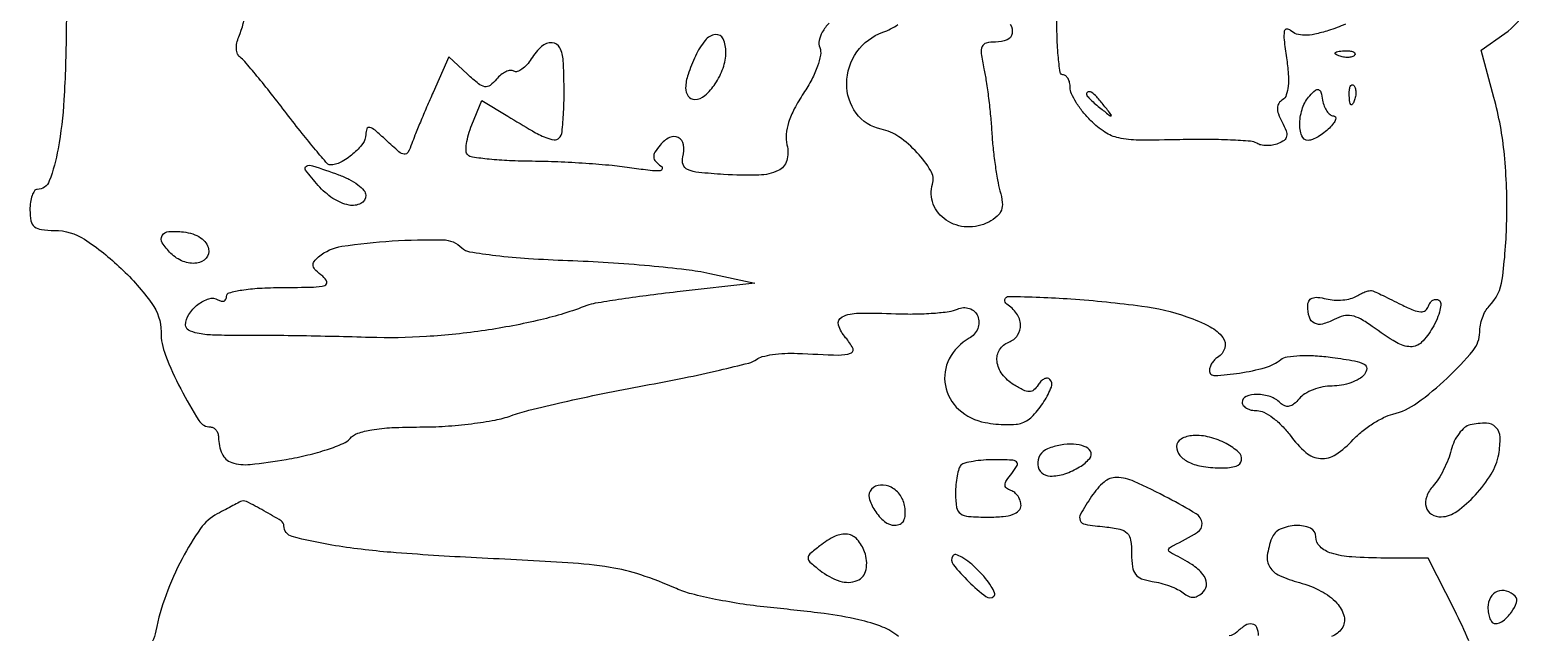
# Model space of a CAD drawing. Extents: x 0 to 5034, y 0 to 2560.
# Drawn here: x 199 to 381.8, y 1030 to 1103.5 of the extents above; entities that cross this region are included whole.
import ezdxf

# ---------------------------------------------------------------- set-up
doc = ezdxf.new("R2010")
doc.units = 0

msp = doc.modelspace()

# ---------------------------------------------------------------- linework, layer by layer
for points in [[(203.565573, 1109.278576, 0.006414), (203.431848, 1103.325235, -0.011992), (203.150322, 1094.95286, -0.031069), (202.429394, 1088.95953, -0.041737), (201.36492, 1085.041101, -0.315404), (199.87868, 1084, 0.246807), (199.541413, 1083.822722, 0.066329), (199.258112, 1083.265625, 0.051165), (199.064019, 1082.457617, 0.033389), (199, 1081.5, 0.047745), (199.126873, 1080.174379, 0.173552), (199.551308, 1079.457429, 0.144338), (200.390346, 1079.096836, 0.029811), (202.013084, 1079, -0.145681), (205.639619, 1077.920456, -0.045626), (210.13134, 1074.363038, -0.045422), (213.879275, 1070.081034, -0.158355), (215, 1066.631127, 0.093427), (215.538683, 1063.773369, 0.026628), (217.412159, 1059.643398, 0.020533), (219.622574, 1055.784359, 0.257891), (221.042154, 1055, -0.12903), (221.40865, 1054.903821, -0.099326), (221.723131, 1054.632812, -0.087792), (221.937383, 1054.227599, -0.074887), (222.015313, 1053.75, 0.101494), (222.456134, 1051.72694, 0.212536), (223.626629, 1050.668608, 0.105373), (225.89479, 1050.42658, 0.017188), (230.300366, 1051.038619, 0.016229), (232.917627, 1051.582446, 0.020055), (235.312989, 1052.264582, 0.018823), (237.247994, 1052.982286, 0.121912), (238.078903, 1053.595073, -0.139472), (239.013458, 1054.235693, -0.04012), (240.731587, 1054.662641, -0.029319), (243.19256, 1054.921357, -0.011531), (246.602208, 1055, 0.016404), (249.695541, 1055.101514, 0.014506), (252.905822, 1055.40618, 0.014726), (255.782166, 1055.84996, 0.042273), (257.729764, 1056.382739, -0.027364), (259.925303, 1057.054221, -0.00499), (264.064368, 1058.032573, -0.005356), (268.937896, 1059.078551, -0.00484), (274, 1060.057476, 0.004933), (278.876168, 1061.001389, 0.007055), (283.180342, 1061.942164, 0.004139), (286.774512, 1062.812489, 0.100566), (287.699036, 1063.254885, -0.100429), (288.40628, 1063.593546, -0.02544), (289.662389, 1063.842327, -0.024909), (291.155968, 1063.984417, -0.0229), (292.699036, 1063.983256, 0.004058), (297.726338, 1063.789975, 0.086463), (299.196694, 1064.000462, 0.457521), (299.459023, 1064.624526, 0.068937), (298.589845, 1065.900723, -0.110539), (297.711025, 1067.452195, -0.370604), (298.145747, 1068.439874, -0.109394), (300.155967, 1068.907216, -0.013267), (304.719419, 1068.834071, 0.013852), (307.060202, 1068.799294, 0.015487), (309.313541, 1068.898096, 0.014914), (311.21835, 1069.098102, 0.075342), (312.241571, 1069.397708, -0.193078), (313.703902, 1069.476429, -0.219093), (314.715636, 1068.516649, -0.194121), (314.710986, 1067.015411, -0.170118), (313.666755, 1065.833383, 0.146244), (311.245752, 1063.337461, 0.168132), (310.762937, 1060.067362, 0.163625), (312.407707, 1057.133351, 0.138383), (315.608635, 1055.545598, 0.022149), (316.907367, 1055.361047, 0.021657), (318.227109, 1055.290297, 0.022151), (319.388388, 1055.329849, 0.072142), (320.13727, 1055.499181, 0.112452), (321.473305, 1056.394448, 0.047715), (322.804712, 1058.106037, 0.046932), (323.709115, 1059.877894, 0.299382), (323.514915, 1060.818418, 0.188199), (323.213031, 1060.950832, 0.122908), (322.836045, 1060.873124, 0.087962), (322.436178, 1060.585632, 0.054656), (322.079646, 1060.12887, -0.076256), (321.562639, 1059.522222, -0.181817), (321.015652, 1059.320643, -0.115566), (320.296803, 1059.49407, -0.022854), (319.134019, 1060.148377, -0.091189), (317.708577, 1061.450253, -0.132715), (317.072767, 1063.019698, -0.169298), (317.379881, 1064.430166, -0.165122), (318.5, 1065.361626, 0.149489), (319.579433, 1066.204909, 0.16768), (319.940683, 1067.468051, 0.14081), (319.458805, 1068.859023, 0.098286), (318.25, 1070.011574, -0.754272), (318.524183, 1070.93951, -0.015276), (326.088443, 1070.640459, -0.014994), (334.75161, 1069.770802, -0.051383), (340.25, 1068.467645, -0.035926), (343.07392, 1067.249637, -0.111748), (344.647404, 1065.919991, -0.239019), (344.87648, 1064.642163, -0.183358), (344, 1063.5, 0.063471), (343.617477, 1063.19045, 0.051619), (343.29375, 1062.773789, 0.053387), (343.073485, 1062.318634, 0.086223), (343, 1061.89567, 0.429127), (343.652264, 1061.275633, 0.025254), (346.676617, 1061.582583, 0.030472), (349.82893, 1062.262943, 0.099532), (351.720431, 1063.228295, -0.130557), (352.512177, 1063.573042, -0.027027), (354.037639, 1063.721452, -0.025888), (355.926408, 1063.704787, -0.019025), (358.010431, 1063.498565, -0.00942), (360.730881, 1063.072046, -0.079771), (361.8974, 1062.667839, -0.289921), (362.201454, 1062.128907, -0.161897), (361.917556, 1061.400661, -0.091074), (361.274935, 1060.863304, -0.042878), (360.287265, 1060.411444, -0.040589), (359.140081, 1060.103519, -0.045307), (358, 1060, 0.049477), (356.851231, 1059.886046, 0.041862), (355.678185, 1059.546925, 0.043777), (354.654055, 1059.048932, 0.084696), (353.964826, 1058.457618, -0.046596), (353.324832, 1057.818201, -0.120521), (352.741768, 1057.535154, -0.155155), (352.188585, 1057.588313, -0.095726), (351.642382, 1057.957618, 0.116803), (350.433927, 1058.703267, 0.077948), (348.822788, 1058.971065, 0.097921), (347.486721, 1058.719525, 0.306459), (347, 1058, 0.175825), (347.138473, 1057.618394, 0.092844), (347.532258, 1057.29375, 0.073027), (348.118724, 1057.074005, 0.053227), (348.811942, 1057, -0.119573), (349.66142, 1056.793905, -0.040997), (350.743161, 1056.11875, -0.03796), (351.859395, 1055.147984, -0.035631), (352.841879, 1054, 0.05441), (354.789886, 1051.88937, 0.163107), (356.578782, 1051.146989, 0.167138), (358.424728, 1051.640454, 0.057804), (360.550099, 1053.459556, -0.036592), (361.611317, 1054.448651, -0.026979), (362.916213, 1055.386427, -0.027494), (364.25376, 1056.142026, -0.053386), (365.404039, 1056.565271, 0.095208), (368.372361, 1057.947315, 0.032814), (372.035986, 1060.978415, 0.029847), (375.190317, 1064.335165, 0.175428), (376, 1066.571883, -0.04882), (376.084219, 1067.432366, -0.037787), (376.336181, 1068.340421, -0.038848), (376.705732, 1069.159443, -0.071089), (377.144444, 1069.744444, 0.16553), (378.75382, 1073.014822, 0.02649), (379.304374, 1080.220092, 0.029721), (379.014616, 1088.23633, 0.04227), (377.738619, 1095.246683), (376.181943, 1100.993366), (379.052759, 1103.037568, 0.10384), (381.779444, 1105.993472, 0.062577)], [(296.574503, 1104.323923, 0.058761), (295.732978, 1103.204109, 0.082696), (295.354502, 1102.204812, 0.141799), (295.429306, 1101.323629, -0.137148), (295.515292, 1100.409734, -0.04063), (295.150798, 1099.039565, -0.035608), (294.448044, 1097.43323, -0.02526), (293.446408, 1095.739653, 0.024362), (292.322688, 1093.847406, 0.044023), (291.622693, 1092.187988, 0.054847), (291.324605, 1090.729545, 0.084684), (291.42327, 1089.449694, -0.131496), (291.393216, 1087.521818, -0.21745), (290.356734, 1086.304454, -0.103941), (288.002314, 1085.752913, -0.021104), (283.691768, 1085.835821, -0.009626), (280.651735, 1086.081636, -0.076352), (279.289404, 1086.432899, -0.213475), (278.735624, 1087.032842, -0.146165), (278.70318, 1087.972962, 0.101453), (278.782783, 1089.457658, 0.24038), (278.157039, 1090.333312, 0.241829), (277.084622, 1090.337584, 0.102231), (275.927609, 1089.412774, 0.033468), (275.302241, 1088.547477, 0.154267), (275.149501, 1087.956165, 0.180491), (275.374624, 1087.438877, 0.049315), (276.064302, 1086.852488, -0.308132), (276.194633, 1086.513367, -0.32961), (275.926518, 1086.286104, -0.045905), (274.720341, 1086.316773, -0.008338), (272.5, 1086.615739, 0.01443), (270.079995, 1086.911622, 0.006349), (266.863848, 1087.169806, 0.006278), (263.443621, 1087.357601, 0.008378), (260.334377, 1087.437035, -0.009242), (257.536857, 1087.513343, -0.013242), (255.062456, 1087.692397, -0.009071), (253.0289, 1087.931127, -0.163861), (252.449775, 1088.217935, -0.193242), (252.250072, 1088.684615, -0.039925), (252.302219, 1089.594632, -0.036571), (252.540189, 1090.710246, -0.027364), (252.957086, 1091.896397), (254.183376, 1094.856924), (257.341688, 1092.937059, 0.00531), (260.33939, 1091.158145, 0.031349), (261.973067, 1090.344108, 0.06828), (262.988568, 1090.070427, 0.232113), (263.619258, 1090.285925, 0.173865), (263.967644, 1091.023815, 0.011168), (264.147616, 1093.43548, 0.015184), (264.212104, 1096.394739, 0.010433), (264.113289, 1099.75, 0.106775), (263.694576, 1101.304861, 0.266282), (262.741257, 1101.921996, 0.199712), (261.474848, 1101.473718, 0.069637), (260.20784, 1099.961197, -0.039856), (259.65778, 1099.219189, -0.058966), (259.057746, 1098.676331, -0.077382), (258.501252, 1098.398424, -0.218971), (258.0806, 1098.450186, 0.173933), (257.660347, 1098.539388, 0.076106), (257.106349, 1098.375764, 0.062079), (256.509737, 1097.999135, 0.047779), (255.963216, 1097.455678, -0.057474), (255.182381, 1096.708687, -0.20815), (254.529086, 1096.550207, -0.128589), (253.761332, 1096.900669, -0.017549), (252.423022, 1098.072317), (250.146225, 1100.211256), (248.220481, 1095.855628, 0.002837), (247.433824, 1094.048723, 0.002783), (246.662593, 1092.221401, 0.002738), (246.003857, 1090.611216, 0.010546), (245.621271, 1089.600203, -0.039076), (245.146544, 1088.533676, -0.311504), (244.691202, 1088.302409, -0.147268), (244.053686, 1088.592046, -0.008828), (242.473902, 1090.024517, 0.010878), (241.136549, 1091.227213, 0.110588), (240.481793, 1091.576787, 0.384008), (240.13108, 1091.401638, 0.093858), (240, 1090.709498, -0.163646), (239.625486, 1089.595858, -0.054752), (238.428612, 1088.33211, -0.054446), (236.940005, 1087.325913, -0.122001), (235.624189, 1087, -0.218131), (235.310005, 1087.143914, -0.00282), (233.867133, 1088.835938, -0.007544), (232.216959, 1090.854332, -0.004802), (230.355094, 1093.25, 0.0042), (228.462429, 1095.691359, 0.005751), (226.715253, 1097.854728, 0.003836), (225.217877, 1099.637742, 0.065451), (224.650929, 1100.149075, -0.152812), (224.348885, 1100.534765, -0.074844), (224.216416, 1101.151194, -0.063372), (224.26418, 1101.89293, -0.052779), (224.495055, 1102.649075, 0.076003), (225.339286, 1105.954168, 0.01581)], [(359.601933, 1104.19331, -0.030607), (357.538684, 1103.406006, -0.021517), (355.858763, 1102.958556, -0.054661), (354.605582, 1102.8226, -0.078481), (353.652173, 1102.974297, -0.10955), (352.910824, 1103.411316, 0.207578), (352.434504, 1103.580636, 0.352009), (352.140552, 1103.309674, 0.065833), (352.122019, 1102.260796, 0.008983), (352.410688, 1100.082841, -0.018865), (352.631882, 1098.1164, -0.041729), (352.61812, 1096.607769, -0.057844), (352.391737, 1095.53562, -0.175152), (351.935302, 1094.960015, 0.10798), (351.472433, 1094.51235, 0.142494), (351.297687, 1093.955122, 0.096445), (351.424404, 1093.223465, 0.031914), (351.878441, 1092.227135, -0.031516), (352.362243, 1091.167717, -0.137976), (352.424295, 1090.488854, -0.188662), (352.119506, 1089.998369, -0.068969), (351.391444, 1089.596717, -0.051329), (350.713106, 1089.413473, -0.044127), (349.975793, 1089.359498, -0.046329), (349.291771, 1089.433464, -0.088547), (348.779594, 1089.636219, 0.120155), (348.022875, 1089.882301, 0.007063), (345.591208, 1090.031113, 0.010345), (342.661675, 1090.108198, 0.007416), (339.38583, 1090.078014, -0.007303), (334.359412, 1090.030563, -0.051215), (331.926021, 1090.29318, -0.092259), (330.241314, 1090.993269, -0.051936), (328.515994, 1092.393096, -0.027882), (327.553061, 1093.46986, -0.029828), (326.739073, 1094.623995, -0.031226), (326.166439, 1095.691936, -0.107855), (326, 1096.454545, 0.055378), (325.934322, 1097.045729, 0.074949), (325.739756, 1097.546023, 0.094375), (325.452073, 1097.881594, 0.170085), (325.114064, 1098, -0.375157), (324.768379, 1098.301856, -0.011343), (324.537034, 1100.35, -0.017237), (324.394011, 1102.932678, -0.010389), (324.393788, 1106, 0.007479)], [(318.676886, 1104.185504, -0.187167), (318.915564, 1103.027154, -0.262815), (318.301534, 1102.26916, -0.094262), (316.886501, 1102, 0.056896), (315.760028, 1101.8714, 0.237294), (315.250213, 1101.447786, 0.13951), (315.136469, 1100.60585, 0.01694), (315.468086, 1098.75, -0.015024), (315.753599, 1097.186778, -0.00688), (316.036445, 1095.132812, -0.006807), (316.27521, 1092.960488, -0.009333), (316.426848, 1091, 0.011133), (316.582178, 1089.081609, 0.009102), (316.831186, 1087.038199, 0.009219), (317.129249, 1085.166282, 0.023783), (317.433048, 1083.832165, -0.037601), (317.713446, 1082.42205, -0.117972), (317.604576, 1081.468987, -0.13156), (317.087137, 1080.728985, -0.051938), (316.050013, 1080.026766, -0.134), (313.40613, 1079.42169, -0.138651), (310.860046, 1080.256893, -0.152399), (309.286169, 1082.219947, -0.167977), (309.187865, 1084.646442, 0.210646), (308.985336, 1086.286492, 0.052908), (307.330313, 1088.491781, 0.052516), (305.092369, 1090.440149, 0.103873), (302.937089, 1091.362582, -0.187323), (299.87527, 1093.315406, -0.163731), (298.717585, 1096.95311, -0.149685), (299.965239, 1100.799877, -0.157424), (303.132, 1103.19586, 0.070377), (304.965424, 1104.140946, 0.171457)], [(305.037076, 1029.407136, 0.086051), (303.098818, 1030.574947, 0.03689), (300.198915, 1031.461943, 0.024069), (295.946567, 1032.213615, 0.007258), (289.423215, 1032.949367, -0.012875), (286.079923, 1033.364528, -0.012328), (282.713416, 1033.956107, -0.012358), (279.7705, 1034.624462, -0.042612), (277.923215, 1035.263824, 0.024019), (273.567679, 1036.954917, 0.042368), (269.820153, 1037.862608, 0.023058), (264.684747, 1038.413382, 0.002886), (253.5, 1039.02875, -0.007496), (243.072371, 1039.698953, -0.021413), (235.859295, 1040.583297, -0.023595), (231.007802, 1041.627477, -0.340186), (230, 1042.93731, 0.259452), (229.669389, 1043.531555, 0.011573), (227.570864, 1044.767419, 0.011934), (225.420557, 1045.901199, 0.240214), (224.702947, 1045.893921, 0.001124), (224.553349, 1045.815299, 0.000022), (223.788686, 1045.411188, 0.000053), (222.89596, 1044.939226, 0.000035), (221.875559, 1044.399534, 0.117964), (219.824323, 1042.595323, 0.032828), (217.575285, 1038.918027, 0.032666), (215.609955, 1034.492934, 0.038834), (214.36909, 1030.09545, -0.058782), (213.938969, 1028.774664, -0.028908)], [(374.675342, 1028.874973, 0.01795), (372.956132, 1032.586427), (369.700773, 1039), (364.432174, 1039, -0.015796), (360.388156, 1039.127792, -0.059237), (357.893971, 1039.585562, -0.117297), (356.512553, 1040.401236, -0.203724), (356, 1041.606989, 0.296082), (355.333067, 1042.634519, 0.114079), (353.585883, 1042.9745, 0.096851), (351.656235, 1042.526572, 0.198341), (350.606989, 1041.418213, 0.057697), (350.068258, 1039.318379, 0.175127), (350.372166, 1037.898538, 0.149755), (351.562751, 1036.862928, 0.03891), (353.982994, 1036.004579, -0.05477), (356.62146, 1034.973728, -0.085371), (358.556371, 1033.495994, -0.124334), (359.441074, 1031.879793, -0.217654), (359.180225, 1030.406024, -0.151028), (357.918715, 1029.412319, -0.018979)], [(349, 1029.559017, 0.106497), (348.79353, 1030.517399, 0.253593), (348.231458, 1030.944418, 0.178646), (347.384231, 1030.772163, 0.057878), (346.365253, 1029.965253, -0.176269), (345.394705, 1029.512546, -0.003995)]]:
    msp.add_lwpolyline(points, format="xyb")
for points in [[(280.25, 1100.292833, 0.026535), (279.345181, 1098.03872, 0.077112), (279.054122, 1096.390077, 0.160976), (279.35744, 1095.403905, 0.242914), (280.139757, 1095, 0.180089), (281.402786, 1095.470164, 0.06777), (282.670646, 1096.907746, 0.062483), (283.625431, 1098.822284, 0.081095), (283.968197, 1100.75, 0.109605), (283.630225, 1102.381988, 0.328781), (282.695576, 1102.908426, 0.196333), (281.429618, 1102.200179, 0.059624)], [(360.729167, 1100.395833, -0.126455), (360.402231, 1100.202593, -0.060344), (359.916927, 1100.123424, -0.05415), (359.359369, 1100.160852, -0.051402), (358.8125, 1100.316886, -0.054073), (358.395823, 1100.538436, -0.470617), (358.37858, 1100.720685, -0.168741), (358.670344, 1100.862007, -0.018894), (359.416667, 1100.921053, -0.028489), (360.112848, 1100.910055, -0.077125), (360.592839, 1100.799335, -0.208169), (360.77538, 1100.614691, -0.296942)], [(360.683114, 1094.8125, -0.054073), (360.461564, 1094.395823, -0.470617), (360.279315, 1094.37858, -0.168741), (360.137993, 1094.670344, -0.018894), (360.078947, 1095.416667, -0.028489), (360.089945, 1096.112848, -0.077125), (360.200665, 1096.592839, -0.208169), (360.385309, 1096.77538, -0.296942), (360.604167, 1096.729167, -0.126455), (360.797407, 1096.402231, -0.060344), (360.876576, 1095.916927, -0.05415), (360.839148, 1095.359369, -0.051402)], [(328, 1095.622445, 0.184603), (328.08115, 1095.410139, 0.013803), (328.514063, 1094.952641, 0.017649), (329.079598, 1094.425681, 0.012436), (329.75, 1093.872445, 0.001576), (330.879507, 1092.99236, 0.377591), (331, 1093, 0.377591), (331.00764, 1093.120493, 0.001576), (330.127555, 1094.25, 0.017685), (329.23668, 1095.306759, 0.065617), (328.573889, 1095.869516, 0.241985), (328.193395, 1095.90695, 0.307699)], [(358.14098, 1093, -0.270206), (358.378441, 1092.861566, -0.212046), (358.407931, 1092.559375, -0.084666), (358.150924, 1092.077018, -0.03174), (357.642857, 1091.5, -0.032161), (356.989814, 1090.925966, -0.032192), (356.26875, 1090.440625, -0.03396), (355.586132, 1090.10227, -0.098387), (355.071429, 1090, -0.31614), (354.277739, 1090.557558, -0.094986), (354.034461, 1092.098311, -0.074335), (354.378934, 1093.978528, -0.104009), (355.25, 1095.442057, -0.027697), (355.939791, 1096.112635, -0.268302), (356.325104, 1096.187394, -0.248412), (356.602881, 1095.889944, -0.024407), (356.819551, 1094.899851, 0.048661), (357.015938, 1094.17299, 0.061728), (357.339535, 1093.558081, 0.074734), (357.734023, 1093.140459, 0.167718)], [(236.679002, 1085.799112, -0.03236), (237.950355, 1085.244013, -0.042253), (239.024457, 1084.56937, -0.048119), (239.776812, 1083.880407, -0.185378), (240, 1083.299112, -0.28004), (239.384503, 1082.28635, -0.172257), (237.958239, 1082.08907, -0.096307), (235.995781, 1082.90895, -0.066933), (234.186949, 1084.5, -0.013319), (232.654499, 1086.360303, -0.468547), (232.759746, 1086.844788, -0.204009), (233.513219, 1086.903714, -0.005632)], [(220.814774, 1076.75, -0.231027), (220.501943, 1075.604841, -0.18492), (219.356527, 1075.002205, -0.124419), (217.696596, 1075.217436, -0.10258), (216.2, 1076.2, -0.053838), (215.156848, 1077.495725, -0.282865), (215.140293, 1078.37028, -0.248387), (215.939341, 1078.861806, -0.044898), (217.741449, 1078.816422, -0.050305), (218.88131, 1078.566982, -0.069105), (219.823094, 1078.107449, -0.081487), (220.486746, 1077.483518, -0.117082)], [(251.727122, 1076.872878, 0.158453), (252.67713, 1076.388986, 0.009728), (255.86413, 1075.94846, 0.013081), (259.88129, 1075.578886, 0.007797), (264.677122, 1075.338953, -0.007349), (269.606963, 1075.096739, -0.006858), (274.642655, 1074.70565, -0.006851), (279.105674, 1074.235634, -0.02309), (282, 1073.754284), (287.5, 1072.576418), (278, 1071.488958, 0.003848), (274.251999, 1071.030677, 0.005105), (270.85, 1070.552732, 0.003689), (268.011091, 1070.102844, 0.050074), (267, 1069.828877, -0.033229), (261.328569, 1068.085435, -0.021433), (254.574231, 1066.793827, -0.020756), (247.414754, 1066.042343, -0.023405), (240.5, 1065.929809, 0.002073), (236.213533, 1066.04292, 0.001666), (231.601562, 1066.13011, 0.001683), (227.338603, 1066.182138, 0.004303), (224.25, 1066.182855, -0.011078), (221.288986, 1066.223667, -0.04077), (219.430693, 1066.4429, -0.076634), (218.357375, 1066.837, -0.272975), (218, 1067.442816, -0.144958), (218.384718, 1068.741929, -0.083391), (219.497005, 1069.954669, -0.090177), (220.855657, 1070.665993, -0.217332), (221.956195, 1070.527073, 0.078184), (222.355257, 1070.359516, 0.155995), (222.693382, 1070.382552, 0.185367), (222.917543, 1070.58892, 0.115543), (223, 1070.940983, -0.336691), (223.338331, 1071.386463, -0.027883), (224.850967, 1071.71832, -0.0263), (226.9885, 1071.949275, -0.012583), (229.75, 1072.031803, 0.004647), (233.60217, 1072.085762, 0.061175), (235.009888, 1072.29204, 0.441139), (235.235385, 1072.733578, 0.141651), (234.73891, 1073.400155, -0.031182), (233.895566, 1074.12729, -0.149091), (233.593861, 1074.678359, -0.206641), (233.700524, 1075.197517, -0.067074), (234.242925, 1075.786647, -0.136765), (237.09147, 1077.06174, -0.021751), (243.231732, 1077.712215, -0.019353), (249.40348, 1077.856328, -0.194925)], [(366.413636, 1069.952845, 0.016917), (367.913288, 1069.267384, 0.084202), (368.812332, 1069.059828, 0.181494), (369.378874, 1069.235205, 0.147965), (369.749047, 1069.756231, -0.074722), (369.97445, 1070.196596, -0.108073), (370.298155, 1070.488174, -0.130304), (370.66728, 1070.585884, -0.139188), (371.026075, 1070.483885, -0.262538), (371.244754, 1070.087125, -0.05479), (371.146657, 1069.26823, -0.044364), (370.803917, 1068.22477, -0.028755), (370.235572, 1067.08774, -0.065382), (368.901736, 1065.338986, -0.206608), (367.563411, 1064.80268, -0.130456), (365.825857, 1065.31324, -0.021149), (362.869947, 1067.281847, 0.029141), (361.46401, 1068.186106, 0.082869), (360.372647, 1068.581931, 0.104348), (359.364013, 1068.556336, 0.06461), (358.25143, 1068.134561, -0.058119), (356.821058, 1067.571052, -0.183639), (355.813872, 1067.67623, -0.205383), (355.2024, 1068.404585, -0.073444), (355, 1069.775075, -0.120031), (355.146818, 1070.377844, -0.18283), (355.54331, 1070.733596, -0.117222), (356.231302, 1070.827916, -0.03721), (357.258308, 1070.650017, 0.045761), (358.229006, 1070.498893, 0.037695), (359.277397, 1070.51186, 0.039161), (360.244945, 1070.67397, 0.077476), (360.960562, 1070.975626, -0.026349), (361.553547, 1071.30026, -0.031925), (362.141249, 1071.537982, -0.033547), (362.64834, 1071.669344, -0.147499), (362.952254, 1071.636862, -0.012326), (363.302074, 1071.478954, -0.001034), (364.19498, 1071.046823, -0.001376), (365.257779, 1070.526133, -0.001063)], [(374.844576, 1055.260329, 0.11959), (374.161477, 1054.923368, 0.056308), (373.47789, 1054.207004, 0.05117), (372.896717, 1053.253196, 0.050153), (372.516665, 1052.19489, -0.032106), (372.148223, 1051.039662, -0.022758), (371.595206, 1049.796071, -0.023076), (370.955279, 1048.652258, -0.04432), (370.324128, 1047.813013, 0.092428), (369.525547, 1046.507741, 0.156203), (369.455913, 1045.238909, 0.194687), (370.116593, 1044.35088, 0.145203), (371.309017, 1044.035963, 0.151698), (373.215501, 1044.691725, 0.048773), (375.470533, 1046.70921, 0.048588), (377.3935, 1049.257884, 0.091027), (378.318724, 1051.659547, 0.052173), (378.490192, 1053.748097, 0.188477), (377.986021, 1054.957674, 0.199562), (376.82041, 1055.463379, 0.05897)], [(323.25, 1052.337719, 0.157153), (322.315362, 1051.557989, 0.166019), (322.037891, 1050.397637, 0.185697), (322.533227, 1049.401696, 0.187672), (323.565741, 1049, 0.078916), (325.358254, 1049.284688, 0.060444), (327.159608, 1050.123398, 0.0729), (328.393928, 1051.16735, 0.3305), (328.468991, 1052.050173, 0.175342), (327.728452, 1052.63695, 0.067068), (326.41759, 1052.887664, 0.057745), (324.831779, 1052.79189, 0.052008)], [(339, 1052.606989, 0.179114), (339.397378, 1051.533287, 0.10663), (340.496356, 1050.698877, 0.072831), (342.258591, 1050.17005, 0.036549), (344.581787, 1050, 0.067364), (346.271852, 1050.228738, 0.292959), (346.916013, 1050.945971, 0.257925), (346.567592, 1051.921496, 0.057943), (345.065741, 1052.964816, 0.060612), (343.015857, 1053.760649, 0.077195), (340.999344, 1053.953125, 0.111956), (339.545734, 1053.532132, 0.272969)], [(312.666667, 1050.333333, 0.12431), (312.408273, 1049.900353, 0.025624), (312.195833, 1049.030208, 0.025482), (312.048954, 1047.96693, 0.021582), (312, 1046.833333, 0.039406), (312.129842, 1045.188403, 0.201918), (312.602941, 1044.427083, 0.139151), (313.596036, 1044.076045, 0.015813), (316, 1044, 0.021031), (317.830577, 1044.077032, 0.064155), (319.044118, 1044.338542, 0.11467), (319.74268, 1044.785042, 0.195881), (320, 1045.416667, 0.081183), (319.906349, 1045.989655, 0.068449), (319.632812, 1046.540772, 0.06988), (319.22777, 1046.987115, 0.092683), (318.75, 1047.254045, -0.089044), (318.214414, 1047.548224, -0.241964), (318.044543, 1047.932636, -0.134492), (318.227915, 1048.474905, -0.024158), (318.872445, 1049.337379, 0.038394), (319.539, 1050.284342, 0.37464), (319.457933, 1050.729008, 0.16024), (318.833184, 1050.961158, 0.0095), (316.789111, 1051, 0.017789), (315.417097, 1050.951171, 0.022299), (314.152635, 1050.804167, 0.021234), (313.124857, 1050.592839, 0.135863)], [(301.73642, 1047.403087, 0.266048), (301.453857, 1046.363327, 0.080846), (302.13906, 1044.812502, 0.074905), (303.345975, 1043.45546, 0.175353), (304.604735, 1043, 0.115755), (305.245582, 1043.150377, 0.154424), (305.673202, 1043.562871, 0.113305), (305.866707, 1044.258461, 0.046883), (305.819551, 1045.239784, 0.115769), (305.269627, 1046.648305, 0.120793), (304.157135, 1047.639168, 0.141284), (302.849206, 1047.913167, 0.179696)], [(328.61501, 1046.535183, 0.012627), (327.263798, 1044.354797, 0.240337), (327.218894, 1043.578888, 0.256391), (327.819548, 1043.117598, 0.014206), (330.25, 1042.813358, -0.028437), (332.070859, 1042.532611, -0.147356), (332.953053, 1042.047862, -0.160043), (333.381423, 1041.179658, -0.035254), (333.5, 1039.5, 0.034924), (333.609506, 1037.934159, 0.12618), (333.987152, 1037.017195, 0.146167), (334.722889, 1036.470766, 0.052818), (336, 1036.154182, -0.029957), (337.051934, 1035.943845, -0.024546), (338.145262, 1035.598044, -0.025219), (339.121122, 1035.178728, -0.05794), (339.792382, 1034.746563, 0.063605), (340.456492, 1034.329529, 0.125363), (341.065068, 1034.216106, 0.122815), (341.6622, 1034.4071, 0.059707), (342.292382, 1034.909702, 0.215888), (342.653567, 1035.889945, 0.153171), (342.216905, 1036.99538, 0.08086), (340.863486, 1038.204746, 0.029342), (338.60819, 1039.463937, -0.042128), (338.130451, 1039.74691, -0.242555), (338, 1040, -0.242555), (338.130451, 1040.25309, -0.042128), (338.60819, 1040.536063, 0.024465), (341.549708, 1042.140981, 0.289333), (342.100652, 1043.255433, 0.23392), (341.369388, 1044.412202, 0.017227), (338.004865, 1046.307623, 0.013362), (333.816122, 1048.34067, 0.100566), (331.679637, 1048.828956, 0.185953), (330.144816, 1048.280022, 0.070007)], [(295.44113, 1040.5, 0.015336), (294.227235, 1039.501045, 0.216165), (294, 1039, 0.216165), (294.227235, 1038.498955, 0.015336), (295.44113, 1037.5, 0.083473), (297.890941, 1036.189077, 0.180763), (299.994439, 1036.258272, 0.252139), (301.08571, 1037.590587, 0.138457), (300.90633, 1039.75, 0.088777), (300.0149, 1041.253684, 0.182537), (298.829728, 1041.89727, 0.147243), (297.319395, 1041.65972, 0.052425)], [(311.66828, 1039.272282, 0.317322), (311.734212, 1038.192233, 0.029795), (313.619856, 1036.106619, 0.030252), (315.713487, 1034.286407, 0.376564), (316.682959, 1034.349625, 0.300084), (316.764759, 1034.748384, 0.041846), (316.368016, 1035.540419, 0.036537), (315.677459, 1036.505535, 0.022827), (314.740076, 1037.532651, 0.024642), (313.720776, 1038.456144, 0.042916), (312.780517, 1039.100887, 0.057703), (312.038918, 1039.41444, 0.337492)], [(377, 1033, 0.041949), (377.064355, 1032.234292, 0.061523), (377.257782, 1031.5875, 0.080835), (377.541957, 1031.148798, 0.211751), (377.877555, 1031, 0.16832), (378.869033, 1031.343502, 0.06804), (379.876749, 1032.387118, 0.073819), (380.500284, 1033.571323, 0.288281), (380.324657, 1034.342009, 0.12782), (379.264755, 1034.964645, 0.16665), (378.148938, 1034.905018, 0.168409), (377.312527, 1034.175359, 0.130679)]]:
    msp.add_lwpolyline(points, format="xyb", close=True)

doc.saveas('drawing.dxf')
